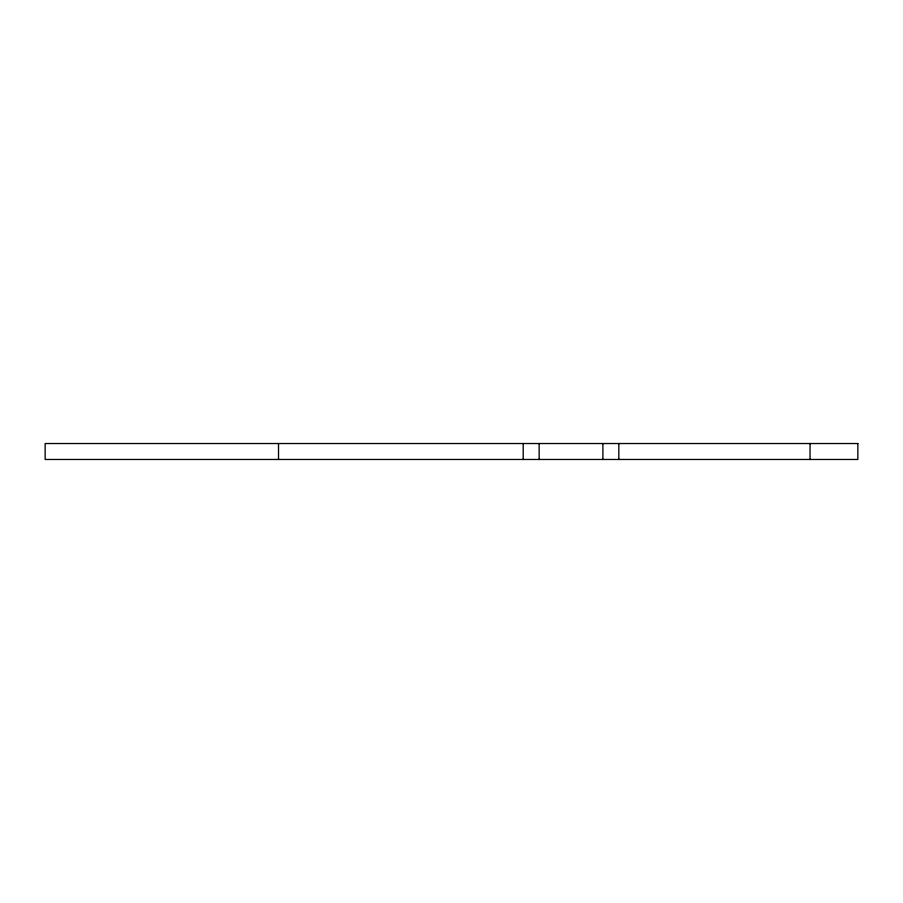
<?xml version="1.0" encoding="UTF-8"?>
<svg xmlns="http://www.w3.org/2000/svg" width="903" height="903" viewBox="0 0 903 903"><rect width="100%" height="100%" fill="white"/><g stroke="black" fill="none" stroke-linecap="round" stroke-linejoin="round"><path stroke-width="1.35" d="M810.047 443.531L810.047 459.469M618.826 443.531L618.826 459.469M602.888 443.531L602.888 459.469M539.147 443.531L539.147 459.469M523.209 443.531L523.209 459.469M278.519 443.531L278.519 459.469M857.85 443.531L45.15 443.531L45.15 459.469L857.85 459.469L857.85 443.531"/></g></svg>
